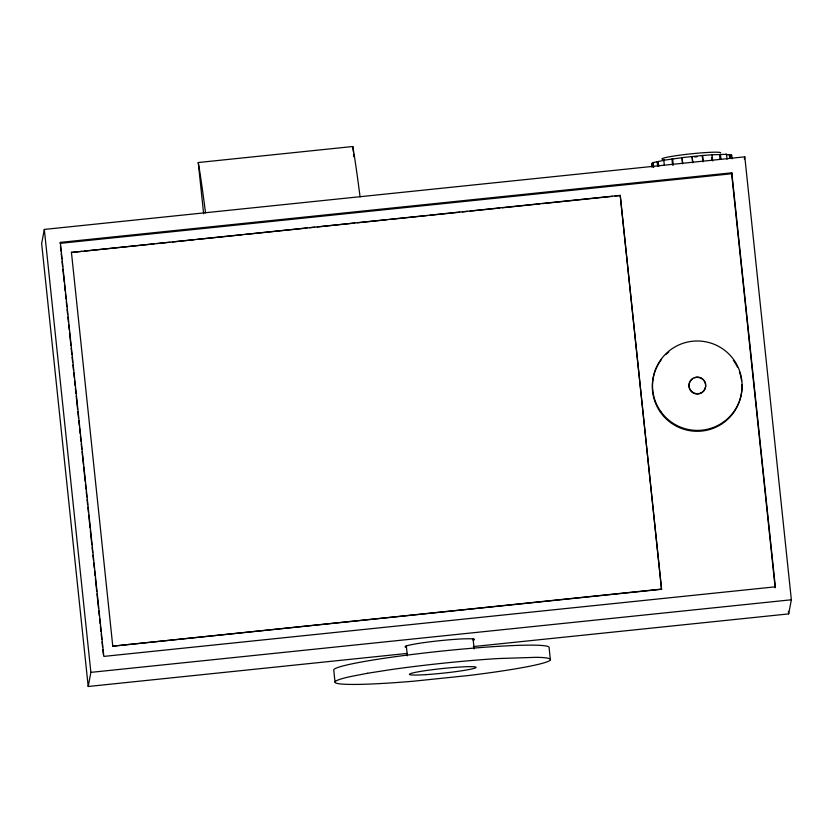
<?xml version="1.0" encoding="UTF-8"?>
<svg xmlns="http://www.w3.org/2000/svg" width="833" height="833" viewBox="0 0 833 833"><rect width="100%" height="100%" fill="white"/><g stroke="black" fill="none" stroke-linecap="round" stroke-linejoin="round"><path stroke-width="1.25" d="M473.331 646.575L788.674 613.9L791.35 599.781L744.796 156.843L44.326 229.429L41.65 243.548L88.204 686.486L407.42 653.405M60.33 242.393L60.153 243.351L731.645 173.764L731.822 172.806L60.33 242.393L103.844 656.404L775.336 586.828L731.822 172.806M71.43 252.232L112.767 646.169L661.558 589.295L620.221 195.359L71.388 252.441L81.749 251.368M88.204 686.486L90.88 672.366L44.326 229.429M112.767 646.169L661.6 589.087M661.558 589.295L620.221 195.359M744.348 159.197L744.796 156.843M651.968 167.194L651.583 163.507L654.197 162.518L653.134 162.602L653.645 167.506M653.134 162.602L664.505 160.217L663.807 160.228L664.328 165.132M682.591 163.757L681.946 157.624L702.677 155.479L712.007 154.792L712.642 160.925M712.007 154.792L726.522 154.313L727.032 159.218M663.807 160.228L682.081 157.687L682.591 162.602M726.522 154.313L725.585 154.459L731.686 155.188L732.072 158.874M730.541 155.323L731.686 155.188M203.637 213.8L198.254 162.529L352.796 146.514A289.572 6.05 84.1 0 1 360.085 196.89M84.331 251.097L154.23 243.861M156.812 243.59L169.755 242.247M172.348 241.976L194.349 239.696M196.942 239.425L242.236 234.739M244.829 234.469L306.961 228.034M309.543 227.763L314.718 227.222M317.311 226.961L354.848 223.067M357.43 222.796L387.199 219.714M389.792 219.443L427.329 215.56M429.911 215.289L459.681 212.207M462.273 211.936L467.448 211.395M470.041 211.134L499.81 208.042M502.393 207.781L539.93 203.887M542.522 203.616L612.411 196.38M615.004 196.109L620.179 195.568M90.88 672.366L791.35 599.781M788.403 611.318L788.674 613.9M730.499 154.605L730.885 158.28M731.645 173.764L775.159 587.786M729.344 154.73L729.739 158.416M720.441 154.376L720.962 159.28M719.514 154.522L720.035 159.426M711.798 157.364L712.059 159.821M702.677 155.479L703.312 161.612M702.219 155.604L702.865 161.737M692.161 156.552L692.806 162.685M692.025 156.489L692.671 162.622M672.648 158.947L673.283 165.08M671.95 158.947L672.595 165.08M658.205 161.446L658.726 166.35M657.143 161.519L657.664 166.433M652.739 163.383L653.124 167.058M550.363 659.694L549.093 647.564A108.28 7.549 -6 0 0 442.885 650.979A108.28 7.549 -6 0 0 333.741 669.878L335.012 682.008M473.071 638.744L474.144 648.907M406.285 645.669L407.358 655.831M352.796 146.514L353.327 151.637M353.598 154.209L353.869 156.771M60.424 245.933L60.965 251.108M61.236 253.701L61.788 258.876M62.059 261.458L62.6 266.633M62.871 269.226L64.235 282.158M64.505 284.751L65.182 291.217M65.453 293.81L66.005 298.985M66.276 301.567L66.817 306.742M67.088 309.335L67.629 314.51M67.9 317.092L68.452 322.267M68.722 324.86L69.264 330.035M69.535 332.617L70.899 345.56M71.169 348.142L71.846 354.619M72.117 357.201L72.658 362.376M72.94 364.969L73.481 370.144M73.752 372.726L74.293 377.901M74.564 380.494L75.116 385.669M75.387 388.251L75.928 393.426M76.199 396.019L77.563 408.951M77.833 411.544L78.51 418.01M78.781 420.603L79.322 425.778M79.593 428.36L80.145 433.535M80.416 436.128L80.957 441.303M81.228 443.885L81.769 449.06M82.05 451.653L83.404 464.585M83.675 467.178L85.174 481.412M85.445 483.994L85.986 489.169M86.257 491.762L86.809 496.937M87.08 499.519L87.621 504.694M87.892 507.287L88.433 512.462M88.715 515.044L90.068 527.987M90.339 530.569L91.838 544.803M92.109 547.396L92.65 552.571M92.921 555.153L93.473 560.328M93.744 562.921L94.285 568.096M94.556 570.678L95.097 575.853M95.368 578.446L96.732 591.378M97.003 593.971L98.502 608.205M98.773 610.787L99.314 615.962M99.585 618.555L100.137 623.73M100.408 626.312L100.949 631.487M101.22 634.08L101.761 639.255M102.032 641.837L102.584 647.012M102.855 649.605L103.396 654.78M741.901 384.565A44.815 44.701 10.7 0 1 683.778 429.255A44.815 44.701 10.7 0 1 661.517 359.44M665.827 354.598A44.815 44.701 10.7 0 1 668.753 351.984M733.394 360.377A44.815 44.701 10.7 0 1 737.424 367.061M739.423 371.841A44.815 44.701 10.7 0 1 741.547 380.702M694.305 377.88A8.382 8.351 10.7 0 1 705.666 386.283A8.382 8.351 10.7 0 1 693.243 392.989A8.382 8.351 10.7 0 1 692.39 378.921M198.254 162.529A289.572 6.05 84.1 0 1 205.553 212.904M406.108 647.251A34.924 2.437 -6 0 1 440.251 640.639A34.924 2.437 -6 0 1 473.196 640.306M694.587 156.979A29.509 2.062 -6 0 1 697.127 156.739M662.818 159.374A29.509 2.062 -6 0 1 687.839 154.188A29.509 2.062 -6 0 1 720.618 152.845M367.592 673.262L350.172 676.635A108.28 7.549 -6 0 0 413.407 681.217L469.146 675.448A108.28 7.549 -6 0 0 536.671 657.31L497.801 658.559A108.28 7.549 -6 0 0 390.125 669.722L367.592 673.262M690.588 390.302A8.382 8.351 10.7 0 0 705.01 388.803A8.382 8.351 10.7 0 0 696.492 377.089A8.382 8.351 10.7 0 0 690.588 390.302M661.048 411.919A44.815 44.701 10.7 0 0 738.246 403.922A44.815 44.701 10.7 0 0 692.639 341.228A44.815 44.701 10.7 0 0 661.048 411.919M425.601 674.657A33.58 2.343 -6 0 0 476.08 667.389A33.58 2.343 -6 0 0 426.392 670.503A33.58 2.343 -6 0 0 425.601 674.657"/></g></svg>
